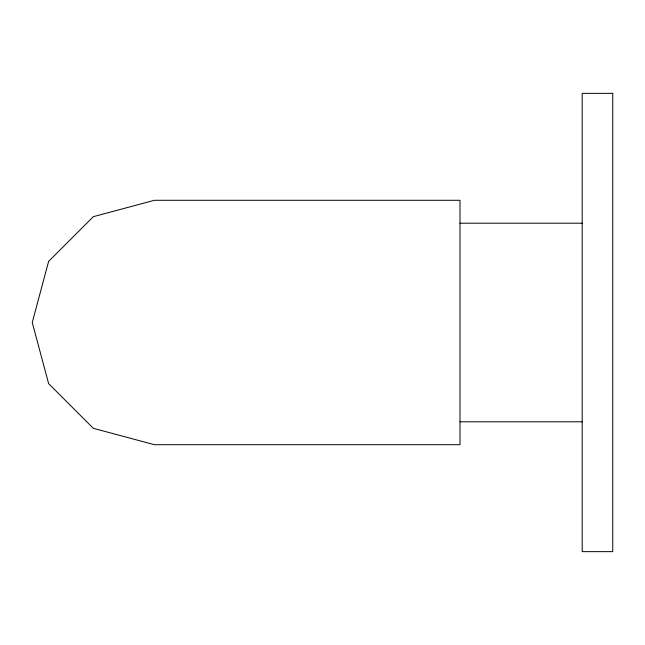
<?xml version="1.0" encoding="UTF-8"?>
<svg xmlns="http://www.w3.org/2000/svg" width="645" height="645" viewBox="0 0 645 645"><rect width="100%" height="100%" fill="white"/><g stroke="black" fill="none" stroke-linecap="round" stroke-linejoin="round"><path stroke-width="0.97" d="M459.99 223.202L582.201 223.202M459.99 421.798L582.201 421.798M48.625 261.394L32.25 322.5L48.625 383.606L93.356 428.336L154.461 444.711L459.99 444.711L459.99 200.289L154.461 200.289L93.356 216.664L48.625 261.394M612.75 93.356L582.201 93.356L582.201 551.644L612.75 551.644L612.75 93.356"/></g></svg>
